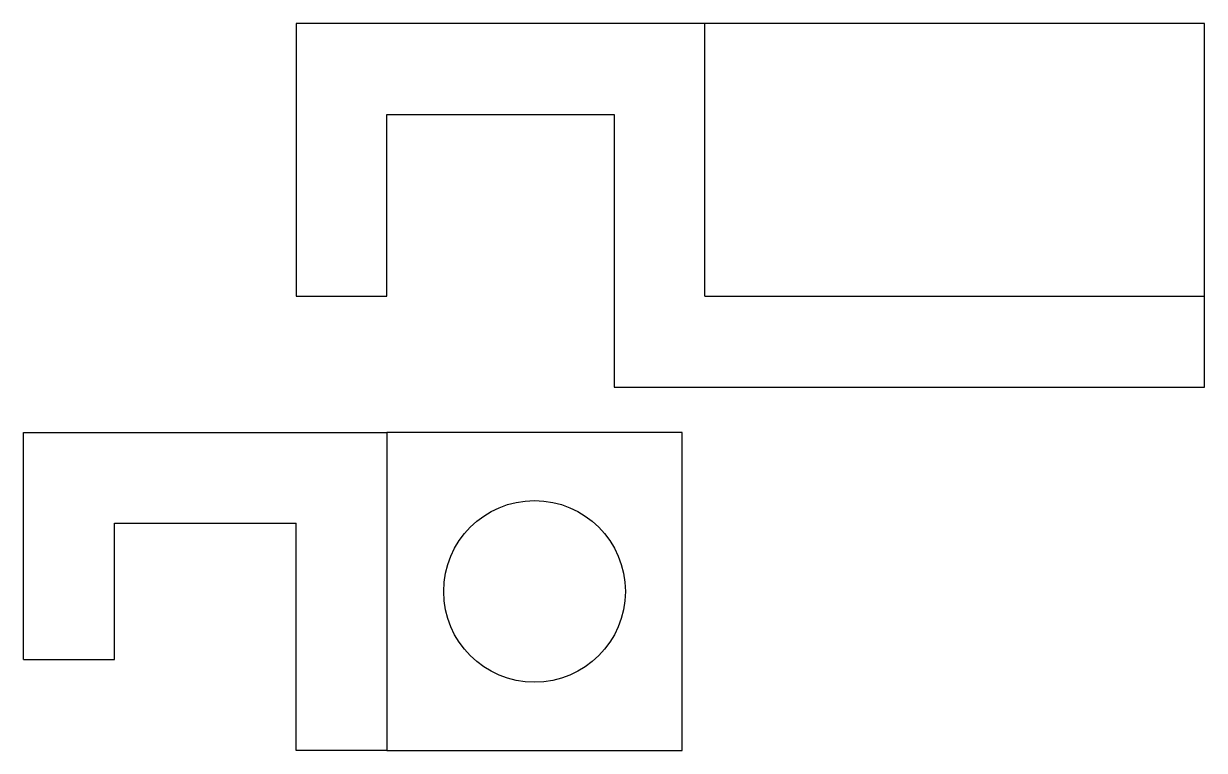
# Model space of a CAD drawing. Header units: inches. Extents: x 0 to 26, y 0 to 16.
import ezdxf

# ---------------------------------------------------------------- set-up
doc = ezdxf.new("R2010")
doc.units = ezdxf.units.IN
doc.header["$MEASUREMENT"] = 0

msp = doc.modelspace()

# ---------------------------------------------------------------- linework, layer by layer
for p, q in [((26, 16), (6, 16)), ((6, 16), (6, 10)), ((15, 10), (15, 16)), ((26, 8), (26, 16)), ((8, 10), (8, 14)), ((8, 14), (13, 14)), ((13, 14), (13, 8)), ((6, 10), (8, 10)), ((15, 10), (26, 10)), ((13, 8), (26, 8)), ((13, 8), (15, 8)), ((0, 2), (0, 7)), ((0, 7), (8, 7)), ((8, 7), (8, 0)), ((14.5, 7), (8, 7)), ((14.5, 0), (14.5, 7)), ((2, 2), (2, 5)), ((2, 5), (6, 5)), ((6, 0), (6, 5)), ((0, 2), (2, 2)), ((8, 0), (6, 0)), ((8, 0), (14.5, 0))]:
    msp.add_line(p, q)
msp.add_circle((11.25, 3.5), 2)

doc.saveas('drawing.dxf')
